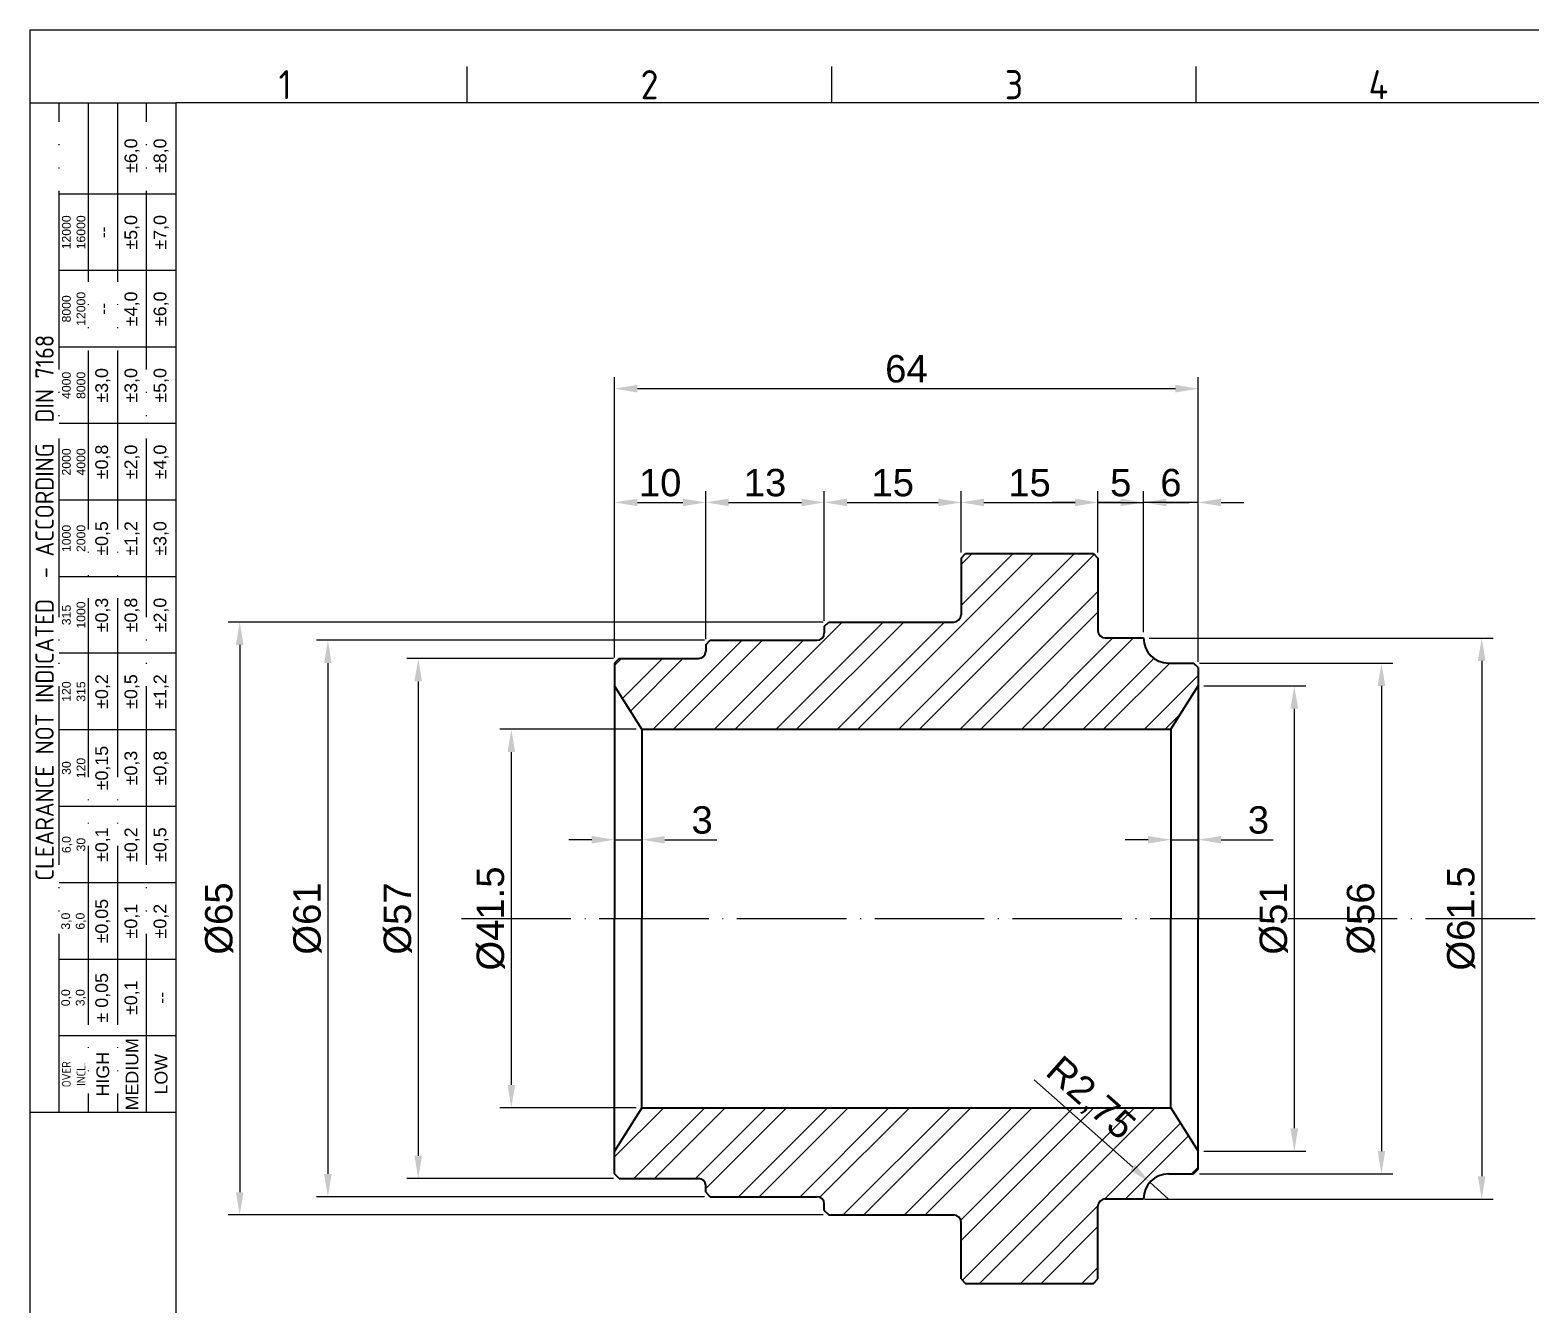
# Model space of a CAD drawing. Header units: millimetres. Extents: x 2490 to 2826, y 1138 to 1375.
# Drawn here: x 2489.9 to 2654.3, y 1235.6 to 1375.4 of the extents above; entities that cross this region are included whole.
import ezdxf
from ezdxf.enums import TextEntityAlignment as Align

# ---------------------------------------------------------------- set-up
doc = ezdxf.new("R2010")
doc.units = ezdxf.units.MM
doc.linetypes.add('ACAD_ISO04W100', pattern=[30, 24, -3, 0, -3])
doc.linetypes.add('ACAD_ISO05W100', pattern=[33, 24, -3, 0, -3, 0, -3])
for name, color, linetype, lineweight in [('AM_0', 7, 'Continuous', 40), ('AM_4', 1, 'ACAD_ISO04W100', 25), ('AM_5', 3, 'Continuous', 25), ('AM_BOR', 2, 'ACAD_ISO05W100', 35)]:
    doc.layers.add(name, color=color, linetype=linetype, lineweight=lineweight)
doc.styles.add('ACISOTS', font='isocp.shx', dxfattribs={"height": 1})
doc.styles.get("Standard").update_dxf_attribs({"font": 'arial.ttf'})
doc.dimstyles.new('ISO-25', dxfattribs={"dimtxt": 3, "dimasz": 2.5, "dimexe": 1.25, "dimexo": 0.625, "dimtad": 1, "dimtxsty": 'Standard', "dimcen": 2.5, "dimadec": 0, "dimazin": 0, "dimtfac": 1, "dimtmove": 0, "dimatfit": 3, "dimfxl": 1, "dimarcsym": 0})

# ---------------------------------------------------------------- blocks, each defined once
blk = doc.blocks.new('A3 ZTL')
for p, q in [((19.57, 280.82), (19.57, 9.78)), ((401.17, 280.82), (19.57, 280.82))]:
    blk.add_line(p, q)
at = {"layer": 'AM_BOR', "color": 135, "linetype": 'Continuous', "lineweight": 25}
for p, q in [((0, 0), (0, 290.61)), ((0, 290.61), (410.96, 290.61))]:
    blk.add_line(p, q, dxfattribs=at)
at = {"layer": 'AM_BOR', "color": 135, "lineweight": 25}
for p, q in [((58.71, 280.82), (58.71, 285.71)), ((107.63, 280.82), (107.63, 285.71)), ((156.56, 280.82), (156.56, 285.71)), ((3.91, 145.3), (3.91, 280.82)), ((7.83, 280.82), (7.83, 145.3)), ((11.74, 280.82), (11.74, 145.3)), ((15.66, 145.3), (15.66, 280.82)), ((19.57, 268.59), (3.91, 268.59)), ((19.57, 258.32), (3.91, 258.32)), ((19.57, 248.04), (3.91, 248.04)), ((19.57, 237.77), (3.91, 237.77)), ((19.57, 227.5), (3.91, 227.5)), ((19.57, 217.22), (3.91, 217.22)), ((19.57, 206.95), (3.91, 206.95)), ((19.57, 196.67), (3.91, 196.67)), ((19.57, 186.4), (3.91, 186.4)), ((19.57, 176.13), (3.91, 176.13)), ((19.57, 165.85), (3.91, 165.85)), ((19.57, 155.58), (3.91, 155.58))]:
    blk.add_line(p, q, dxfattribs=at)
blk.add_lwpolyline([(19.57, 145.3), (0, 145.3), (0, 280.82), (19.57, 280.82)], close=True, dxfattribs=at)
at = {"layer": 'AM_BOR', "color": 135, "lineweight": 25, "style": 'ACISOTS'}
for s, p in [('1', (34.25, 283.27)), ('2', (83.17, 283.27)), ('3', (132.09, 283.27)), ('4', (181.02, 283.27))]:
    blk.add_text(s, height=3.91, dxfattribs=at).set_placement(p, align=Align.MIDDLE)
at = {"layer": 'AM_BOR', "color": 135, "lineweight": 25, "attachment_point": 5, "rotation": 90}
for s, insert, char_height, width in [('±6,0', (13.7, 273.73), 1.712, 10.274), ('±8,0', (17.61, 273.73), 1.712, 10.274), ('12000\\P16000', (5.87, 263.45), 1.174, 10.274), ('--', (9.78, 263.45), 1.712, 10.274), ('±5,0', (13.7, 263.45), 1.712, 10.274), ('±7,0', (17.61, 263.45), 1.712, 10.274), ('8000\\P12000', (5.87, 253.18), 1.174, 10.274), ('--', (9.78, 253.18), 1.712, 10.274), ('±4,0', (13.7, 253.18), 1.712, 10.274), ('±6,0', (17.61, 253.18), 1.712, 10.274), ('{\\Fisocp.shx|c0;CLEARANCE NOT INDICATED  - ACCORDING  DIN 7168}', (1.96, 213.06), 2.4462, 135.5186), ('4000\\P8000', (5.87, 242.91), 1.174, 10.274), ('±3,0', (9.78, 242.91), 1.712, 10.274), ('±3,0', (13.7, 242.91), 1.712, 10.274), ('±5,0', (17.61, 242.91), 1.712, 10.274), ('2000\\P4000', (5.87, 232.63), 1.174, 10.274), ('±0,8', (9.78, 232.63), 1.712, 10.274), ('±2,0', (13.7, 232.63), 1.712, 10.274), ('±4,0', (17.61, 232.63), 1.712, 10.274), ('1000\\P2000', (5.87, 222.36), 1.174, 10.274), ('±0,5', (9.78, 222.36), 1.712, 10.274), ('±1,2', (13.7, 222.36), 1.712, 10.274), ('±3,0', (17.61, 222.36), 1.712, 10.274), ('315\\P1000', (5.87, 212.08), 1.174, 10.274), ('±0,3', (9.78, 212.08), 1.712, 10.274), ('±0,8', (13.7, 212.08), 1.712, 10.274), ('±2,0', (17.61, 212.08), 1.712, 10.274), ('±0,2', (9.78, 201.81), 1.712, 10.274), ('±0,5', (13.7, 201.81), 1.712, 10.274), ('±1,2', (17.61, 201.81), 1.712, 10.274), ('120\\P315', (5.87, 201.81), 1.174, 10.274), ('±0,15', (9.78, 191.54), 1.712, 10.274), ('±0,3', (13.7, 191.54), 1.712, 10.274), ('±0,8', (17.61, 191.54), 1.712, 10.274), ('30\\P120', (5.87, 191.54), 1.174, 10.274), ('±0,1', (9.78, 181.26), 1.712, 10.274), ('±0,2', (13.7, 181.26), 1.712, 10.274), ('±0,5', (17.61, 181.26), 1.712, 10.274), ('6,0\\P30', (5.87, 181.26), 1.174, 10.274), ('±0,05', (9.78, 170.99), 1.712, 10.274), ('±0,1', (13.7, 170.99), 1.712, 10.274), ('±0,2', (17.61, 170.99), 1.712, 10.274), ('3,0\\P6,0', (5.87, 170.99), 1.174, 10.274), ('± 0,05', (9.78, 160.71), 1.712, 10.274), ('0,0\\P3,0', (5.87, 160.71), 1.174, 10.274), ('\\pt4.69206;±0,1', (13.7, 160.71), 1.7123, 10.274), ('--', (17.61, 160.71), 1.712, 10.274), ('MEDIUM', (13.7, 150.44), 1.712, 10.274), ('HIGH', (9.78, 150.44), 1.712, 10.274), ('LOW', (17.61, 150.44), 1.712, 10.274), ('{\\Fisocp.shx|c0;OVER\\PINCL.}', (5.87, 150.44), 1.1742, 10.274)]:
    blk.add_mtext(s, dxfattribs=dict(at, insert=insert, char_height=char_height, width=width))
blk = doc.blocks.new('*D49')
at = {"layer": 'AM_5', "color": 0, "lineweight": -2, "transparency": 16777216}
for p, q in [((2553.95, 1285.18), (2553.95, 1287.84)), ((2556.95, 1285.18), (2556.95, 1287.84)), ((2551.45, 1286.59), (2548.95, 1286.59)), ((2553.95, 1286.59), (2556.95, 1286.59)), ((2559.45, 1286.59), (2565.16, 1286.59))]:
    blk.add_line(p, q, dxfattribs=at)
at = {"layer": 'AM_5', "color": 0, "transparency": 16777216}
for points in [[(2551.45, 1287), (2551.45, 1286.17), (2553.95, 1286.59)], [(2559.45, 1287), (2559.45, 1286.17), (2556.95, 1286.59)]]:
    blk.add_solid(points, dxfattribs=at)
at = {"layer": 'Defpoints', "color": 0, "transparency": 16777216}
for p in [(2556.95, 1286.59), (2553.95, 1284.56), (2556.95, 1284.56)]:
    blk.add_point(p, dxfattribs=at)
at = {"layer": 'AM_5', "color": 0, "transparency": 16777216, "insert": (2563.55, 1288.74), "char_height": 3, "attachment_point": 5}
blk.add_mtext('3', dxfattribs=at)
blk = doc.blocks.new('*D50')
at = {"layer": 'AM_5', "color": 0, "lineweight": -2, "transparency": 16777216}
for p, q in [((2614.95, 1285.18), (2614.95, 1287.84)), ((2617.95, 1285.18), (2617.95, 1287.84)), ((2612.45, 1286.59), (2609.95, 1286.59)), ((2614.95, 1286.59), (2617.95, 1286.59)), ((2620.45, 1286.59), (2626.16, 1286.59))]:
    blk.add_line(p, q, dxfattribs=at)
at = {"layer": 'AM_5', "color": 0, "transparency": 16777216}
for points in [[(2612.45, 1287), (2612.45, 1286.17), (2614.95, 1286.59)], [(2620.45, 1287), (2620.45, 1286.17), (2617.95, 1286.59)]]:
    blk.add_solid(points, dxfattribs=at)
at = {"layer": 'Defpoints', "color": 0, "transparency": 16777216}
for p in [(2617.95, 1286.59), (2614.95, 1284.56), (2617.95, 1284.56)]:
    blk.add_point(p, dxfattribs=at)
at = {"layer": 'AM_5', "color": 0, "transparency": 16777216, "insert": (2624.55, 1288.74), "char_height": 3, "attachment_point": 5}
blk.add_mtext('3', dxfattribs=at)
blk = doc.blocks.new('*D51')
at = {"layer": 'AM_5', "color": 0, "lineweight": -2, "transparency": 16777216}
for p, q in [((2556.32, 1298.7), (2541.38, 1298.7)), ((2542.63, 1296.2), (2542.63, 1259.7)), ((2556.32, 1257.2), (2541.38, 1257.2))]:
    blk.add_line(p, q, dxfattribs=at)
at = {"layer": 'AM_5', "color": 0, "transparency": 16777216}
for points in [[(2542.22, 1296.2), (2543.05, 1296.2), (2542.63, 1298.7)], [(2542.22, 1259.7), (2543.05, 1259.7), (2542.63, 1257.2)]]:
    blk.add_solid(points, dxfattribs=at)
at = {"layer": 'Defpoints', "color": 0, "transparency": 16777216}
for p in [(2556.95, 1298.7), (2542.63, 1257.2), (2556.95, 1257.2)]:
    blk.add_point(p, dxfattribs=at)
at = {"layer": 'AM_5', "color": 0, "transparency": 16777216, "insert": (2540.39, 1277.95), "char_height": 3, "attachment_point": 5, "rotation": 90}
blk.add_mtext('%%C41.5', dxfattribs=at)
blk = doc.blocks.new('*D52')
at = {"layer": 'AM_5', "color": 0, "lineweight": -2, "transparency": 16777216}
for p, q in [((2553.82, 1306.45), (2531.18, 1306.45)), ((2532.43, 1303.95), (2532.43, 1251.95)), ((2553.82, 1249.45), (2531.18, 1249.45))]:
    blk.add_line(p, q, dxfattribs=at)
at = {"layer": 'AM_5', "color": 0, "transparency": 16777216}
for points in [[(2532.01, 1303.95), (2532.84, 1303.95), (2532.43, 1306.45)], [(2532.01, 1251.95), (2532.84, 1251.95), (2532.43, 1249.45)]]:
    blk.add_solid(points, dxfattribs=at)
at = {"layer": 'Defpoints', "color": 0, "transparency": 16777216}
for p in [(2554.45, 1306.45), (2532.43, 1249.45), (2554.45, 1249.45)]:
    blk.add_point(p, dxfattribs=at)
at = {"layer": 'AM_5', "color": 0, "transparency": 16777216, "insert": (2530.19, 1277.95), "char_height": 3, "attachment_point": 5, "rotation": 90}
blk.add_mtext('%%c57', dxfattribs=at)
blk = doc.blocks.new('*D53')
at = {"layer": 'AM_5', "color": 0, "lineweight": -2, "transparency": 16777216}
for p, q in [((2563.82, 1308.45), (2521.27, 1308.45)), ((2522.52, 1305.95), (2522.52, 1249.95)), ((2563.82, 1247.45), (2521.27, 1247.45))]:
    blk.add_line(p, q, dxfattribs=at)
at = {"layer": 'AM_5', "color": 0, "transparency": 16777216}
for points in [[(2522.1, 1305.95), (2522.93, 1305.95), (2522.52, 1308.45)], [(2522.1, 1249.95), (2522.93, 1249.95), (2522.52, 1247.45)]]:
    blk.add_solid(points, dxfattribs=at)
at = {"layer": 'Defpoints', "color": 0, "transparency": 16777216}
for p in [(2564.45, 1308.45), (2522.52, 1247.45), (2564.45, 1247.45)]:
    blk.add_point(p, dxfattribs=at)
at = {"layer": 'AM_5', "color": 0, "transparency": 16777216, "insert": (2520.28, 1277.95), "char_height": 3, "attachment_point": 5, "rotation": 90}
blk.add_mtext('%%c61', dxfattribs=at)
blk = doc.blocks.new('*D54')
at = {"layer": 'AM_5', "color": 0, "lineweight": -2, "transparency": 16777216}
for p, q in [((2576.82, 1310.45), (2511.6, 1310.45)), ((2512.85, 1307.95), (2512.85, 1247.95)), ((2576.82, 1245.45), (2511.6, 1245.45))]:
    blk.add_line(p, q, dxfattribs=at)
at = {"layer": 'AM_5', "color": 0, "transparency": 16777216}
for points in [[(2512.43, 1307.95), (2513.27, 1307.95), (2512.85, 1310.45)], [(2512.43, 1247.95), (2513.27, 1247.95), (2512.85, 1245.45)]]:
    blk.add_solid(points, dxfattribs=at)
at = {"layer": 'Defpoints', "color": 0, "transparency": 16777216}
for p in [(2577.45, 1310.45), (2512.85, 1245.45), (2577.45, 1245.45)]:
    blk.add_point(p, dxfattribs=at)
at = {"layer": 'AM_5', "color": 0, "transparency": 16777216, "insert": (2510.61, 1277.95), "char_height": 3, "attachment_point": 5, "rotation": 90}
blk.add_mtext('%%C65', dxfattribs=at)
blk = doc.blocks.new('*D55')
at = {"layer": 'AM_5', "color": 0, "lineweight": -2, "transparency": 16777216}
for p, q in [((2612.57, 1308.7), (2650.28, 1308.7)), ((2649.03, 1306.2), (2649.03, 1249.7)), ((2612.07, 1247.2), (2650.28, 1247.2))]:
    blk.add_line(p, q, dxfattribs=at)
at = {"layer": 'AM_5', "color": 0, "transparency": 16777216}
for points in [[(2648.61, 1306.2), (2649.45, 1306.2), (2649.03, 1308.7)], [(2648.61, 1249.7), (2649.45, 1249.7), (2649.03, 1247.2)]]:
    blk.add_solid(points, dxfattribs=at)
at = {"layer": 'Defpoints', "color": 0, "transparency": 16777216}
for p in [(2611.95, 1308.7), (2611.45, 1247.2), (2649.03, 1247.2)]:
    blk.add_point(p, dxfattribs=at)
at = {"layer": 'AM_5', "color": 0, "transparency": 16777216, "insert": (2646.79, 1277.95), "char_height": 3, "attachment_point": 5, "rotation": 90}
blk.add_mtext('%%c61.5', dxfattribs=at)
blk = doc.blocks.new('*D56')
at = {"layer": 'AM_5', "color": 0, "lineweight": -2, "transparency": 16777216}
for p, q in [((2599.96, 1260.26), (2610.77, 1250.69)), ((2614.7, 1247.2), (2612.64, 1249.03))]:
    blk.add_line(p, q, dxfattribs=at)
at = {"layer": 'AM_5', "color": 0, "transparency": 16777216}
blk.add_solid([(2611.04, 1251), (2610.49, 1250.37), (2612.64, 1249.03)], dxfattribs=at)
at = {"layer": 'Defpoints', "color": 0, "transparency": 16777216}
for p in [(2612.64, 1249.03), (2614.7, 1247.2)]:
    blk.add_point(p, dxfattribs=at)
at = {"layer": 'AM_5', "color": 0, "transparency": 16777216, "insert": (2606.04, 1258.12), "char_height": 3, "attachment_point": 5, "rotation": 318.4767}
blk.add_mtext('R2,75', dxfattribs=at)
blk = doc.blocks.new('*D57')
at = {"layer": 'AM_5', "color": 0, "lineweight": -2, "transparency": 16777216}
for p, q in [((2618.07, 1305.95), (2639.29, 1305.95)), ((2638.04, 1303.45), (2638.04, 1252.45)), ((2618.07, 1249.95), (2639.29, 1249.95))]:
    blk.add_line(p, q, dxfattribs=at)
at = {"layer": 'AM_5', "color": 0, "transparency": 16777216}
for points in [[(2637.62, 1303.45), (2638.45, 1303.45), (2638.04, 1305.95)], [(2637.62, 1252.45), (2638.45, 1252.45), (2638.04, 1249.95)]]:
    blk.add_solid(points, dxfattribs=at)
at = {"layer": 'Defpoints', "color": 0, "transparency": 16777216}
for p in [(2617.45, 1305.95), (2617.45, 1249.95), (2638.04, 1249.95)]:
    blk.add_point(p, dxfattribs=at)
at = {"layer": 'AM_5', "color": 0, "transparency": 16777216, "insert": (2635.8, 1277.95), "char_height": 3, "attachment_point": 5, "rotation": 90}
blk.add_mtext('%%c56', dxfattribs=at)
blk = doc.blocks.new('*D58')
at = {"layer": 'AM_5', "color": 0, "lineweight": -2, "transparency": 16777216}
for p, q in [((2618.57, 1303.45), (2629.73, 1303.45)), ((2628.48, 1300.95), (2628.48, 1254.95)), ((2618.57, 1252.45), (2629.73, 1252.45))]:
    blk.add_line(p, q, dxfattribs=at)
at = {"layer": 'AM_5', "color": 0, "transparency": 16777216}
for points in [[(2628.06, 1300.95), (2628.9, 1300.95), (2628.48, 1303.45)], [(2628.06, 1254.95), (2628.9, 1254.95), (2628.48, 1252.45)]]:
    blk.add_solid(points, dxfattribs=at)
at = {"layer": 'Defpoints', "color": 0, "transparency": 16777216}
for p in [(2617.95, 1303.45), (2617.95, 1252.45), (2628.48, 1252.45)]:
    blk.add_point(p, dxfattribs=at)
at = {"layer": 'AM_5', "color": 0, "transparency": 16777216, "insert": (2626.24, 1277.95), "char_height": 3, "attachment_point": 5, "rotation": 90}
blk.add_mtext('%%C51', dxfattribs=at)
blk = doc.blocks.new('*D60')
at = {"layer": 'AM_5', "color": 0, "lineweight": -2, "transparency": 16777216}
for p, q in [((2553.95, 1306.58), (2553.95, 1324.82)), ((2563.95, 1308.58), (2563.95, 1324.82)), ((2556.45, 1323.57), (2561.45, 1323.57))]:
    blk.add_line(p, q, dxfattribs=at)
at = {"layer": 'AM_5', "color": 0, "transparency": 16777216}
for points in [[(2556.45, 1323.98), (2556.45, 1323.15), (2553.95, 1323.57)], [(2561.45, 1323.98), (2561.45, 1323.15), (2563.95, 1323.57)]]:
    blk.add_solid(points, dxfattribs=at)
at = {"layer": 'Defpoints', "color": 0, "transparency": 16777216}
for p in [(2563.95, 1323.57), (2563.95, 1307.95), (2553.95, 1305.95)]:
    blk.add_point(p, dxfattribs=at)
at = {"layer": 'AM_5', "color": 0, "transparency": 16777216, "insert": (2558.95, 1325.72), "char_height": 3, "attachment_point": 5}
blk.add_mtext('10', dxfattribs=at)
blk = doc.blocks.new('*D61')
at = {"layer": 'AM_5', "color": 0, "lineweight": -2, "transparency": 16777216}
for p, q in [((2563.95, 1309.2), (2563.95, 1324.82)), ((2576.95, 1310.58), (2576.95, 1324.82)), ((2566.45, 1323.57), (2574.45, 1323.57))]:
    blk.add_line(p, q, dxfattribs=at)
at = {"layer": 'AM_5', "color": 0, "transparency": 16777216}
for points in [[(2566.45, 1323.98), (2566.45, 1323.15), (2563.95, 1323.57)], [(2574.45, 1323.98), (2574.45, 1323.15), (2576.95, 1323.57)]]:
    blk.add_solid(points, dxfattribs=at)
at = {"layer": 'Defpoints', "color": 0, "transparency": 16777216}
for p in [(2576.95, 1323.57), (2576.95, 1309.95), (2563.95, 1308.58)]:
    blk.add_point(p, dxfattribs=at)
at = {"layer": 'AM_5', "color": 0, "transparency": 16777216, "insert": (2570.45, 1325.72), "char_height": 3, "attachment_point": 5}
blk.add_mtext('13', dxfattribs=at)
blk = doc.blocks.new('*D62')
at = {"layer": 'AM_5', "color": 0, "lineweight": -2, "transparency": 16777216}
for p, q in [((2576.95, 1311.2), (2576.95, 1324.82)), ((2591.95, 1318.08), (2591.95, 1324.82)), ((2579.45, 1323.57), (2589.45, 1323.57))]:
    blk.add_line(p, q, dxfattribs=at)
at = {"layer": 'AM_5', "color": 0, "transparency": 16777216}
for points in [[(2579.45, 1323.98), (2579.45, 1323.15), (2576.95, 1323.57)], [(2589.45, 1323.98), (2589.45, 1323.15), (2591.95, 1323.57)]]:
    blk.add_solid(points, dxfattribs=at)
at = {"layer": 'Defpoints', "color": 0, "transparency": 16777216}
for p in [(2591.95, 1323.57), (2591.95, 1317.45), (2576.95, 1310.58)]:
    blk.add_point(p, dxfattribs=at)
at = {"layer": 'AM_5', "color": 0, "transparency": 16777216, "insert": (2584.45, 1325.72), "char_height": 3, "attachment_point": 5}
blk.add_mtext('15', dxfattribs=at)
blk = doc.blocks.new('*D63')
at = {"layer": 'AM_5', "color": 0, "lineweight": -2, "transparency": 16777216}
for p, q in [((2591.95, 1318.7), (2591.95, 1324.82)), ((2606.95, 1318.08), (2606.95, 1324.82)), ((2594.45, 1323.57), (2604.45, 1323.57))]:
    blk.add_line(p, q, dxfattribs=at)
at = {"layer": 'AM_5', "color": 0, "transparency": 16777216}
for points in [[(2594.45, 1323.98), (2594.45, 1323.15), (2591.95, 1323.57)], [(2604.45, 1323.98), (2604.45, 1323.15), (2606.95, 1323.57)]]:
    blk.add_solid(points, dxfattribs=at)
at = {"layer": 'Defpoints', "color": 0, "transparency": 16777216}
for p in [(2606.95, 1323.57), (2591.95, 1318.08), (2606.95, 1317.45)]:
    blk.add_point(p, dxfattribs=at)
at = {"layer": 'AM_5', "color": 0, "transparency": 16777216, "insert": (2599.45, 1325.72), "char_height": 3, "attachment_point": 5}
blk.add_mtext('15', dxfattribs=at)
blk = doc.blocks.new('*D64')
at = {"layer": 'AM_5', "color": 0, "lineweight": -2, "transparency": 16777216}
for p, q in [((2606.95, 1318.08), (2606.95, 1324.82)), ((2611.95, 1309.33), (2611.95, 1324.82)), ((2604.45, 1323.57), (2601.95, 1323.57)), ((2606.95, 1323.57), (2611.95, 1323.57)), ((2614.45, 1323.57), (2616.95, 1323.57))]:
    blk.add_line(p, q, dxfattribs=at)
at = {"layer": 'AM_5', "color": 0, "transparency": 16777216}
for points in [[(2604.45, 1323.98), (2604.45, 1323.15), (2606.95, 1323.57)], [(2614.45, 1323.98), (2614.45, 1323.15), (2611.95, 1323.57)]]:
    blk.add_solid(points, dxfattribs=at)
at = {"layer": 'Defpoints', "color": 0, "transparency": 16777216}
for p in [(2611.95, 1323.57), (2606.95, 1317.45), (2611.95, 1308.7)]:
    blk.add_point(p, dxfattribs=at)
at = {"layer": 'AM_5', "color": 0, "transparency": 16777216, "insert": (2609.45, 1325.72), "char_height": 3, "attachment_point": 5}
blk.add_mtext('5', dxfattribs=at)
blk = doc.blocks.new('*D65')
at = {"layer": 'AM_5', "color": 0, "lineweight": -2, "transparency": 16777216}
for p, q in [((2611.95, 1309.95), (2611.95, 1324.82)), ((2617.95, 1306.08), (2617.95, 1324.82)), ((2609.45, 1323.57), (2606.95, 1323.57)), ((2617.95, 1323.57), (2611.95, 1323.57)), ((2620.45, 1323.57), (2622.95, 1323.57))]:
    blk.add_line(p, q, dxfattribs=at)
at = {"layer": 'AM_5', "color": 0, "transparency": 16777216}
for points in [[(2609.45, 1323.98), (2609.45, 1323.15), (2611.95, 1323.57)], [(2620.45, 1323.98), (2620.45, 1323.15), (2617.95, 1323.57)]]:
    blk.add_solid(points, dxfattribs=at)
at = {"layer": 'Defpoints', "color": 0, "transparency": 16777216}
for p in [(2611.95, 1323.57), (2611.95, 1309.33), (2617.95, 1305.45)]:
    blk.add_point(p, dxfattribs=at)
at = {"layer": 'AM_5', "color": 0, "transparency": 16777216, "insert": (2614.95, 1325.72), "char_height": 3, "attachment_point": 5}
blk.add_mtext('6', dxfattribs=at)
blk = doc.blocks.new('*D66')
at = {"layer": 'AM_5', "color": 0, "lineweight": -2, "transparency": 16777216}
for p, q in [((2553.95, 1306.58), (2553.95, 1337.29)), ((2617.95, 1306.08), (2617.95, 1337.29)), ((2556.45, 1336.04), (2615.45, 1336.04))]:
    blk.add_line(p, q, dxfattribs=at)
at = {"layer": 'AM_5', "color": 0, "transparency": 16777216}
for points in [[(2556.45, 1336.46), (2556.45, 1335.62), (2553.95, 1336.04)], [(2615.45, 1336.46), (2615.45, 1335.62), (2617.95, 1336.04)]]:
    blk.add_solid(points, dxfattribs=at)
at = {"layer": 'Defpoints', "color": 0, "transparency": 16777216}
for p in [(2617.95, 1336.04), (2553.95, 1305.95), (2617.95, 1305.45)]:
    blk.add_point(p, dxfattribs=at)
at = {"layer": 'AM_5', "color": 0, "transparency": 16777216, "insert": (2585.95, 1338.2), "char_height": 3, "attachment_point": 5}
blk.add_mtext('64', dxfattribs=at)

msp = doc.modelspace()

# ---------------------------------------------------------------- hatches: boundary and pattern name
at = {"layer": 'AM_5'}
h = msp.add_hatch(dxfattribs=at)
h.set_pattern_fill('ANSI32', color=256, scale=0.5)
h.paths.add_polyline_path([(2617.947, 1303.455), (2617.947, 1305.455), (2617.447, 1305.955), (2614.697, 1305.955, -0.4142136), (2611.947, 1308.705), (2607.747, 1308.705, -0.4142136), (2606.947, 1309.505), (2606.947, 1317.455), (2606.447, 1317.955), (2592.447, 1317.955), (2591.947, 1317.455), (2591.947, 1311.255, -0.4142136), (2591.147, 1310.455), (2577.447, 1310.455), (2576.947, 1309.955), (2576.947, 1309.255, -0.4142136), (2576.147, 1308.455), (2564.447, 1308.455), (2563.947, 1307.955), (2563.947, 1307.255, -0.4142136), (2563.147, 1306.455), (2554.447, 1306.455), (2553.947, 1305.955), (2553.947, 1303.455), (2556.947, 1298.705), (2614.947, 1298.705)])
h.paths.add_polyline_path([(2614.947, 1257.205), (2556.947, 1257.205), (2553.947, 1252.455), (2553.947, 1249.955), (2554.447, 1249.455), (2563.147, 1249.455, -0.4142136), (2563.947, 1248.655), (2563.947, 1247.955), (2564.447, 1247.455), (2576.147, 1247.455, -0.4142136), (2576.947, 1246.655), (2576.947, 1245.955), (2577.447, 1245.455), (2591.147, 1245.455, -0.4142136), (2591.947, 1244.655), (2591.947, 1238.455), (2592.447, 1237.955), (2606.447, 1237.955), (2606.947, 1238.455), (2606.947, 1246.405, -0.4142136), (2607.747, 1247.205), (2611.947, 1247.205, -0.4142136), (2614.697, 1249.955), (2617.447, 1249.955), (2617.947, 1250.455), (2617.947, 1252.455)])
h.paths.add_polyline_path([(2599.339, 1260.242), (2608.835, 1251.834), (2612.934, 1256.463), (2603.438, 1264.871)], flags=9)

# ---------------------------------------------------------------- linework, layer by layer
at = {"layer": 'AM_0'}
for p, q in [((2591.947, 1317.455), (2592.447, 1317.955)), ((2591.947, 1317.455), (2591.947, 1311.255)), ((2592.447, 1317.955), (2606.447, 1317.955)), ((2606.447, 1317.955), (2606.947, 1317.455)), ((2606.947, 1317.455), (2606.947, 1309.505)), ((2576.947, 1309.955), (2577.447, 1310.455)), ((2576.947, 1309.955), (2576.947, 1309.255)), ((2577.447, 1310.455), (2591.147, 1310.455)), ((2563.947, 1307.955), (2564.447, 1308.455)), ((2563.947, 1307.955), (2563.947, 1307.255)), ((2564.447, 1308.455), (2576.147, 1308.455)), ((2607.747, 1308.705), (2611.947, 1308.705)), ((2554.447, 1306.455), (2553.947, 1305.955)), ((2553.947, 1305.955), (2553.947, 1277.955)), ((2554.447, 1306.455), (2563.147, 1306.455)), ((2614.697, 1305.955), (2617.447, 1305.955)), ((2617.947, 1305.455), (2617.447, 1305.955)), ((2617.947, 1305.455), (2617.947, 1277.955)), ((2556.947, 1298.705), (2553.947, 1303.455)), ((2614.947, 1298.705), (2617.947, 1303.455)), ((2556.947, 1298.705), (2614.947, 1298.705)), ((2556.947, 1298.705), (2556.947, 1277.955)), ((2614.947, 1298.705), (2614.947, 1277.955)), ((2553.947, 1249.955), (2553.947, 1277.955)), ((2556.947, 1257.205), (2556.947, 1277.955)), ((2614.947, 1257.205), (2614.947, 1277.955)), ((2617.947, 1250.455), (2617.947, 1277.955)), ((2556.947, 1257.205), (2553.947, 1252.455)), ((2556.947, 1257.205), (2614.947, 1257.205)), ((2614.947, 1257.205), (2617.947, 1252.455)), ((2617.947, 1250.455), (2617.447, 1249.955)), ((2554.447, 1249.455), (2553.947, 1249.955)), ((2554.447, 1249.455), (2563.147, 1249.455)), ((2563.947, 1247.955), (2563.947, 1248.655)), ((2614.697, 1249.955), (2617.447, 1249.955)), ((2563.947, 1247.955), (2564.447, 1247.455)), ((2564.447, 1247.455), (2576.147, 1247.455)), ((2607.747, 1247.205), (2611.947, 1247.205)), ((2611.947, 1247.205), (2611.947, 1247.205)), ((2576.947, 1245.955), (2576.947, 1246.655)), ((2576.947, 1245.955), (2577.447, 1245.455)), ((2577.447, 1245.455), (2591.147, 1245.455)), ((2606.947, 1238.455), (2606.947, 1246.405)), ((2591.947, 1238.455), (2591.947, 1244.655)), ((2591.947, 1238.455), (2592.447, 1237.955)), ((2606.447, 1237.955), (2606.947, 1238.455)), ((2592.447, 1237.955), (2606.447, 1237.955))]:
    msp.add_line(p, q, dxfattribs=at)
for centre, radius, start, end in [((2591.147, 1311.255), 0.8, 270, 0), ((2576.147, 1309.255), 0.8, 270, 0), ((2607.747, 1309.505), 0.8, 180, 270), ((2614.697, 1308.705), 2.75, 180, 270), ((2563.147, 1307.255), 0.8, 270, 0), ((2563.147, 1248.655), 0.8, 0, 90), ((2614.697, 1247.205), 2.75, 90, 180), ((2576.147, 1246.655), 0.8, 0, 90), ((2607.747, 1246.405), 0.8, 90, 180), ((2591.147, 1244.655), 0.8, 0, 90)]:
    msp.add_arc(centre, radius, start, end, dxfattribs=at)
at = {"layer": 'AM_4', "ltscale": 0.5}
msp.add_line((2537.175, 1277.955), (2790.089, 1277.955), dxfattribs=at)

# ---------------------------------------------------------------- block references
at = {"linetype": 'ByBlock', "lineweight": 0, "xscale": 0.8167500000000001, "yscale": 0.8167500000000001, "zscale": 0.8167500000000001}
msp.add_blockref('A3 ZTL', (2489.857, 1138.007), dxfattribs=at)

# ---------------------------------------------------------------- dimensions: what is measured, and where the dimension line sits
at = {"layer": 'AM_5'}
for base, p1, p2, picture, middle in [((2617.947, 1336.039), (2553.947, 1305.955), (2617.947, 1305.455), '*D66', (2585.947, 1338.196)), ((2563.947, 1323.565), (2553.947, 1305.955), (2563.947, 1307.955), '*D60', (2558.947, 1325.722)), ((2576.947, 1323.565), (2563.947, 1308.58), (2576.947, 1309.955), '*D61', (2570.447, 1325.723)), ((2591.947, 1323.565), (2576.947, 1310.58), (2591.947, 1317.455), '*D62', (2584.447, 1325.722)), ((2606.947, 1323.565), (2591.947, 1318.08), (2606.947, 1317.455), '*D63', (2599.447, 1325.722)), ((2611.947, 1323.565), (2606.947, 1317.455), (2611.947, 1308.705), '*D64', (2609.447, 1325.716)), ((2611.947, 1323.565), (2617.947, 1305.455), (2611.947, 1309.33), '*D65', (2614.947, 1325.722)), ((2556.947, 1286.587), (2553.947, 1284.557), (2556.947, 1284.557), '*D49', (2563.554, 1288.745)), ((2617.947, 1286.587), (2614.947, 1284.557), (2617.947, 1284.557), '*D50', (2624.554, 1288.745))]:
    dim = msp.add_linear_dim(base=base, p1=p1, p2=p2, dimstyle='ISO-25', dxfattribs=at)
    dim.commit()
    dim.dimension.update_dxf_attribs({"geometry": picture, "text_midpoint": middle})
for base, p1, p2, text, picture, middle in [((2512.85, 1245.455), (2577.447, 1310.455), (2577.447, 1245.455), '%%C65', '*D54', (2510.609, 1277.955)), ((2522.518, 1247.455), (2564.447, 1308.455), (2564.447, 1247.455), '%%c61', '*D53', (2520.277, 1277.955)), ((2649.029, 1247.205), (2611.947, 1308.705), (2611.447, 1247.205), '%%c61.5', '*D55', (2646.788, 1277.955)), ((2532.428, 1249.455), (2554.447, 1306.455), (2554.447, 1249.455), '%%c57', '*D52', (2530.187, 1277.955)), ((2638.038, 1249.955), (2617.447, 1305.955), (2617.447, 1249.955), '%%c56', '*D57', (2635.797, 1277.955)), ((2628.48, 1252.455), (2617.947, 1303.455), (2617.947, 1252.455), '%%C51', '*D58', (2626.24, 1277.955)), ((2542.633, 1257.205), (2556.947, 1298.705), (2556.947, 1257.205), '%%C41.5', '*D51', (2540.392, 1277.955))]:
    dim = msp.add_linear_dim(base=base, p1=p1, p2=p2, angle=90, text=text, dimstyle='ISO-25', dxfattribs=at)
    dim.commit()
    dim.dimension.update_dxf_attribs({"geometry": picture, "text_midpoint": middle})
dim = msp.add_radius_dim(center=(2614.697, 1247.205), mpoint=(2612.638, 1249.028), dimstyle='ISO-25', dxfattribs=at)
dim.commit()
dim.dimension.update_dxf_attribs({"geometry": '*D56', "text_midpoint": (2606.036, 1258.117)})

doc.saveas('drawing.dxf')
